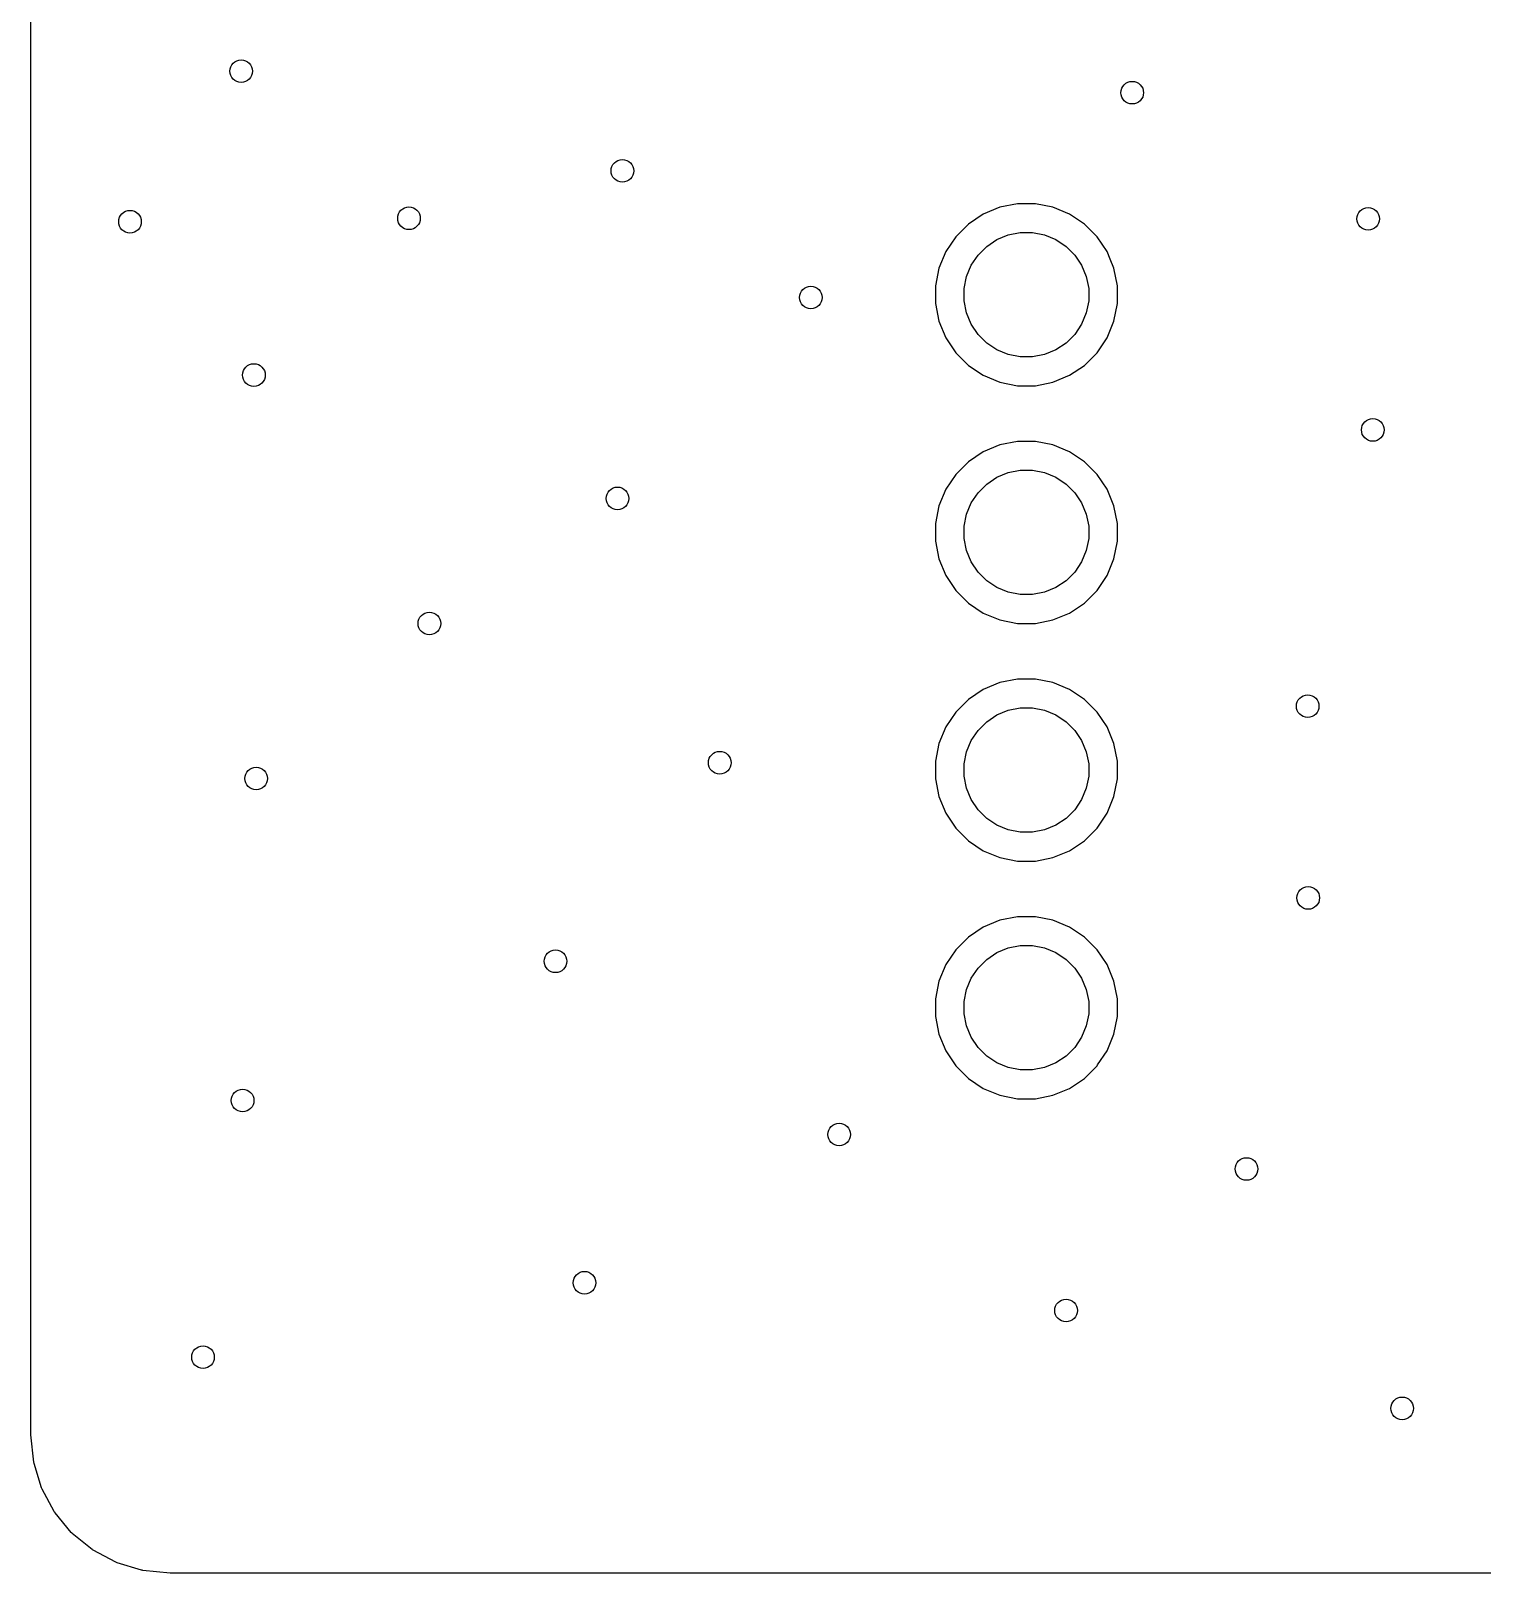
# Model space of a CAD drawing. Extents: x 103 to 213, y -152 to -90.
# Drawn here: x 103.06 to 128.7, y -152.44 to -125.19 of the extents above; entities that cross this region are included whole.
import ezdxf

# ---------------------------------------------------------------- set-up
doc = ezdxf.new("R2010")
doc.units = 0
doc.layers.add('BLACK', color=7, linetype='CONTINUOUS')

msp = doc.modelspace()

# ---------------------------------------------------------------- linework, layer by layer
at = {"layer": 'BLACK', "linetype": 'CONTINUOUS'}
for p, q in [((103.058, -149.984), (103.058, -92.8335)), ((120.181, -128.304), (119.888, -128.425)), ((120.492, -128.242), (120.181, -128.304)), ((120.808, -128.242), (120.492, -128.242)), ((121.119, -128.304), (120.808, -128.242)), ((121.412, -128.425), (121.119, -128.304)), ((119.625, -128.601), (119.401, -128.825)), ((119.888, -128.425), (119.625, -128.601)), ((121.675, -128.601), (121.412, -128.425)), ((121.899, -128.825), (121.675, -128.601)), ((119.401, -128.825), (119.225, -129.088)), ((119.949, -128.996), (120.129, -128.875)), ((120.129, -128.875), (120.329, -128.792)), ((120.329, -128.792), (120.542, -128.75)), ((120.542, -128.75), (120.758, -128.75)), ((120.758, -128.75), (120.971, -128.792)), ((120.971, -128.792), (121.171, -128.875)), ((121.171, -128.875), (121.351, -128.996)), ((122.075, -129.088), (121.899, -128.825)), ((119.225, -129.088), (119.104, -129.381)), ((119.675, -129.329), (119.796, -129.149)), ((119.796, -129.149), (119.949, -128.996)), ((121.351, -128.996), (121.504, -129.149)), ((121.504, -129.149), (121.625, -129.329)), ((122.131, -129.223), (122.075, -129.088)), ((119.104, -129.381), (119.042, -129.692)), ((119.592, -129.529), (119.675, -129.329)), ((121.625, -129.329), (121.708, -129.529)), ((122.196, -129.381), (122.131, -129.223)), ((122.258, -129.692), (122.196, -129.381)), ((119.042, -129.692), (119.042, -130.008)), ((119.55, -129.742), (119.592, -129.529)), ((121.708, -129.529), (121.75, -129.742)), ((122.258, -130.008), (122.258, -129.692)), ((119.55, -129.958), (119.55, -129.742)), ((119.592, -130.171), (119.55, -129.958)), ((121.75, -129.958), (121.708, -130.171)), ((121.75, -129.742), (121.75, -129.958)), ((119.042, -130.008), (119.104, -130.319)), ((119.675, -130.371), (119.592, -130.171)), ((121.708, -130.171), (121.625, -130.371)), ((122.196, -130.319), (122.258, -130.008)), ((119.104, -130.319), (119.225, -130.612)), ((119.796, -130.551), (119.675, -130.371)), ((121.625, -130.371), (121.504, -130.551)), ((122.075, -130.612), (122.196, -130.319)), ((119.225, -130.612), (119.401, -130.875)), ((119.949, -130.704), (119.796, -130.551)), ((120.129, -130.825), (119.949, -130.704)), ((121.351, -130.704), (121.171, -130.825)), ((121.504, -130.551), (121.351, -130.704)), ((121.899, -130.875), (122.075, -130.612)), ((119.401, -130.875), (119.625, -131.099)), ((120.329, -130.908), (120.129, -130.825)), ((120.542, -130.95), (120.329, -130.908)), ((120.758, -130.95), (120.542, -130.95)), ((120.971, -130.908), (120.758, -130.95)), ((121.171, -130.825), (120.971, -130.908)), ((121.675, -131.099), (121.899, -130.875)), ((119.625, -131.099), (119.888, -131.275)), ((119.888, -131.275), (120.181, -131.396)), ((121.119, -131.396), (121.412, -131.275)), ((121.412, -131.275), (121.675, -131.099)), ((120.181, -131.396), (120.492, -131.458)), ((120.492, -131.458), (120.808, -131.458)), ((120.808, -131.458), (121.119, -131.396)), ((120.492, -132.442), (120.181, -132.504)), ((120.808, -132.442), (120.492, -132.442)), ((121.119, -132.504), (120.808, -132.442)), ((119.888, -132.625), (119.625, -132.801)), ((120.181, -132.504), (119.888, -132.625)), ((121.412, -132.625), (121.119, -132.504)), ((121.675, -132.801), (121.412, -132.625)), ((119.625, -132.801), (119.401, -133.025)), ((120.129, -133.075), (120.329, -132.992)), ((120.329, -132.992), (120.542, -132.95)), ((120.542, -132.95), (120.758, -132.95)), ((120.758, -132.95), (120.971, -132.992)), ((120.971, -132.992), (121.171, -133.075)), ((121.899, -133.025), (121.675, -132.801)), ((119.401, -133.025), (119.225, -133.288)), ((119.796, -133.349), (119.949, -133.196)), ((119.949, -133.196), (120.129, -133.075)), ((121.171, -133.075), (121.351, -133.196)), ((121.351, -133.196), (121.504, -133.349)), ((122.075, -133.288), (121.899, -133.025)), ((119.225, -133.288), (119.104, -133.581)), ((119.592, -133.729), (119.675, -133.529)), ((119.675, -133.529), (119.796, -133.349)), ((121.504, -133.349), (121.625, -133.529)), ((121.625, -133.529), (121.708, -133.729)), ((122.196, -133.581), (122.075, -133.288)), ((119.104, -133.581), (119.042, -133.892)), ((119.55, -133.942), (119.592, -133.729)), ((121.708, -133.729), (121.75, -133.942)), ((122.258, -133.892), (122.196, -133.581)), ((119.042, -133.892), (119.042, -134.208)), ((119.55, -134.158), (119.55, -133.942)), ((121.75, -133.942), (121.75, -134.158)), ((122.258, -134.208), (122.258, -133.892)), ((119.042, -134.208), (119.104, -134.519)), ((119.592, -134.371), (119.55, -134.158)), ((121.75, -134.158), (121.708, -134.371)), ((122.196, -134.519), (122.258, -134.208)), ((119.104, -134.519), (119.225, -134.812)), ((119.675, -134.571), (119.592, -134.371)), ((119.796, -134.751), (119.675, -134.571)), ((121.625, -134.571), (121.504, -134.751)), ((121.708, -134.371), (121.625, -134.571)), ((122.075, -134.812), (122.196, -134.519)), ((119.225, -134.812), (119.401, -135.075)), ((119.949, -134.904), (119.796, -134.751)), ((120.129, -135.025), (119.949, -134.904)), ((121.351, -134.904), (121.171, -135.025)), ((121.504, -134.751), (121.351, -134.904)), ((121.899, -135.075), (122.075, -134.812)), ((119.401, -135.075), (119.625, -135.299)), ((120.329, -135.108), (120.129, -135.025)), ((120.542, -135.15), (120.329, -135.108)), ((120.758, -135.15), (120.542, -135.15)), ((120.971, -135.108), (120.758, -135.15)), ((121.171, -135.025), (120.971, -135.108)), ((121.675, -135.299), (121.899, -135.075)), ((119.625, -135.299), (119.888, -135.475)), ((121.412, -135.475), (121.675, -135.299)), ((119.888, -135.475), (120.181, -135.596)), ((120.181, -135.596), (120.492, -135.658)), ((120.492, -135.658), (120.808, -135.658)), ((120.808, -135.658), (121.119, -135.596)), ((121.119, -135.596), (121.412, -135.475)), ((120.181, -136.704), (119.888, -136.825)), ((120.492, -136.642), (120.181, -136.704)), ((120.808, -136.642), (120.492, -136.642)), ((121.119, -136.704), (120.808, -136.642)), ((121.412, -136.825), (121.119, -136.704)), ((119.625, -137.001), (119.401, -137.225)), ((119.888, -136.825), (119.625, -137.001)), ((121.675, -137.001), (121.412, -136.825)), ((121.899, -137.225), (121.675, -137.001)), ((119.401, -137.225), (119.225, -137.488)), ((119.949, -137.396), (120.129, -137.275)), ((120.129, -137.275), (120.329, -137.192)), ((120.329, -137.192), (120.542, -137.15)), ((120.542, -137.15), (120.758, -137.15)), ((120.758, -137.15), (120.971, -137.192)), ((120.971, -137.192), (121.171, -137.275)), ((121.171, -137.275), (121.351, -137.396)), ((122.075, -137.488), (121.899, -137.225)), ((119.225, -137.488), (119.104, -137.781)), ((119.675, -137.729), (119.796, -137.549)), ((119.796, -137.549), (119.949, -137.396)), ((121.351, -137.396), (121.504, -137.549)), ((121.504, -137.549), (121.625, -137.729)), ((122.196, -137.781), (122.075, -137.488)), ((119.104, -137.781), (119.042, -138.092)), ((119.592, -137.929), (119.675, -137.729)), ((121.625, -137.729), (121.708, -137.929)), ((122.258, -138.092), (122.196, -137.781)), ((119.042, -138.092), (119.042, -138.408)), ((119.55, -138.142), (119.592, -137.929)), ((119.55, -138.358), (119.55, -138.142)), ((121.708, -137.929), (121.75, -138.142)), ((121.75, -138.142), (121.75, -138.358)), ((122.258, -138.408), (122.258, -138.092)), ((119.042, -138.408), (119.104, -138.719)), ((119.592, -138.571), (119.55, -138.358)), ((121.75, -138.358), (121.708, -138.571)), ((122.196, -138.719), (122.258, -138.408)), ((119.104, -138.719), (119.225, -139.012)), ((119.675, -138.771), (119.592, -138.571)), ((121.708, -138.571), (121.625, -138.771)), ((122.075, -139.012), (122.196, -138.719)), ((119.796, -138.951), (119.675, -138.771)), ((119.949, -139.104), (119.796, -138.951)), ((121.504, -138.951), (121.351, -139.104)), ((121.625, -138.771), (121.504, -138.951)), ((119.225, -139.012), (119.401, -139.275)), ((120.129, -139.225), (119.949, -139.104)), ((120.329, -139.308), (120.129, -139.225)), ((121.171, -139.225), (120.971, -139.308)), ((121.351, -139.104), (121.171, -139.225)), ((121.899, -139.275), (122.075, -139.012)), ((119.401, -139.275), (119.625, -139.499)), ((119.625, -139.499), (119.888, -139.675)), ((120.542, -139.35), (120.329, -139.308)), ((120.758, -139.35), (120.542, -139.35)), ((120.971, -139.308), (120.758, -139.35)), ((121.412, -139.675), (121.675, -139.499)), ((121.675, -139.499), (121.899, -139.275)), ((119.888, -139.675), (120.181, -139.796)), ((120.181, -139.796), (120.492, -139.858)), ((120.808, -139.858), (121.119, -139.796)), ((121.119, -139.796), (121.412, -139.675)), ((120.492, -139.858), (120.808, -139.858)), ((120.181, -140.904), (119.888, -141.025)), ((120.492, -140.842), (120.181, -140.904)), ((120.808, -140.842), (120.492, -140.842)), ((121.119, -140.904), (120.808, -140.842)), ((121.412, -141.025), (121.119, -140.904)), ((119.888, -141.025), (119.625, -141.201)), ((121.675, -141.201), (121.412, -141.025)), ((119.401, -141.425), (119.225, -141.688)), ((119.625, -141.201), (119.401, -141.425)), ((120.129, -141.475), (120.329, -141.392)), ((120.329, -141.392), (120.542, -141.35)), ((120.542, -141.35), (120.758, -141.35)), ((120.758, -141.35), (120.971, -141.392)), ((120.971, -141.392), (121.171, -141.475)), ((121.899, -141.425), (121.675, -141.201)), ((122.075, -141.688), (121.899, -141.425)), ((119.225, -141.688), (119.104, -141.981)), ((119.796, -141.749), (119.949, -141.596)), ((119.949, -141.596), (120.129, -141.475)), ((121.171, -141.475), (121.351, -141.596)), ((121.351, -141.596), (121.504, -141.749)), ((122.196, -141.981), (122.075, -141.688)), ((119.104, -141.981), (119.042, -142.292)), ((119.592, -142.129), (119.675, -141.929)), ((119.675, -141.929), (119.796, -141.749)), ((121.504, -141.749), (121.625, -141.929)), ((121.625, -141.929), (121.708, -142.129)), ((122.258, -142.292), (122.196, -141.981)), ((119.55, -142.342), (119.592, -142.129)), ((121.708, -142.129), (121.75, -142.342)), ((119.042, -142.292), (119.042, -142.608)), ((119.55, -142.558), (119.55, -142.342)), ((121.75, -142.342), (121.75, -142.558)), ((122.258, -142.608), (122.258, -142.292)), ((119.042, -142.608), (119.104, -142.919)), ((119.592, -142.771), (119.55, -142.558)), ((119.675, -142.971), (119.592, -142.771)), ((121.708, -142.771), (121.625, -142.971)), ((121.75, -142.558), (121.708, -142.771)), ((122.196, -142.919), (122.258, -142.608)), ((119.104, -142.919), (119.225, -143.212)), ((119.796, -143.151), (119.675, -142.971)), ((121.625, -142.971), (121.504, -143.151)), ((122.075, -143.212), (122.196, -142.919)), ((119.225, -143.212), (119.401, -143.475)), ((119.949, -143.304), (119.796, -143.151)), ((120.129, -143.425), (119.949, -143.304)), ((121.351, -143.304), (121.171, -143.425)), ((121.504, -143.151), (121.351, -143.304)), ((121.908, -143.461), (122.075, -143.212)), ((119.401, -143.475), (119.625, -143.699)), ((120.329, -143.508), (120.129, -143.425)), ((120.542, -143.55), (120.329, -143.508)), ((120.758, -143.55), (120.542, -143.55)), ((120.971, -143.508), (120.758, -143.55)), ((121.171, -143.425), (120.971, -143.508)), ((121.675, -143.699), (121.899, -143.475)), ((121.899, -143.475), (121.908, -143.461)), ((121.908, -143.461), (121.908, -143.461)), ((119.625, -143.699), (119.888, -143.875)), ((119.888, -143.875), (120.181, -143.996)), ((121.119, -143.996), (121.412, -143.875)), ((121.412, -143.875), (121.675, -143.699)), ((120.181, -143.996), (120.492, -144.058)), ((120.492, -144.058), (120.808, -144.058)), ((120.808, -144.058), (121.119, -143.996)), ((103.059, -149.99), (103.058, -149.984)), ((103.059, -149.996), (103.059, -149.99)), ((103.059, -149.998), (103.059, -149.996)), ((103.109, -150.478), (103.059, -149.998)), ((103.111, -150.489), (103.109, -150.478)), ((103.114, -150.501), (103.111, -150.489)), ((103.114, -150.502), (103.114, -150.501)), ((103.248, -150.933), (103.114, -150.502)), ((103.252, -150.944), (103.248, -150.933)), ((103.256, -150.955), (103.252, -150.944)), ((103.257, -150.956), (103.256, -150.955)), ((103.472, -151.353), (103.257, -150.956)), ((103.478, -151.363), (103.472, -151.353)), ((103.485, -151.372), (103.478, -151.363)), ((103.486, -151.374), (103.485, -151.372)), ((103.773, -151.721), (103.486, -151.374)), ((103.781, -151.729), (103.773, -151.721)), ((103.789, -151.738), (103.781, -151.729)), ((103.791, -151.739), (103.789, -151.738)), ((104.14, -152.024), (103.791, -151.739)), ((104.15, -152.03), (104.14, -152.024)), ((104.16, -152.037), (104.15, -152.03)), ((104.161, -152.038), (104.16, -152.037)), ((104.559, -152.249), (104.161, -152.038)), ((104.57, -152.254), (104.559, -152.249)), ((104.581, -152.258), (104.57, -152.254)), ((104.582, -152.259), (104.581, -152.258)), ((105.014, -152.389), (104.582, -152.259)), ((105.026, -152.392), (105.014, -152.389)), ((105.037, -152.394), (105.026, -152.392)), ((105.039, -152.394), (105.037, -152.394)), ((105.521, -152.441), (105.039, -152.394)), ((105.526, -152.441), (105.521, -152.441)), ((105.532, -152.442), (105.526, -152.441)), ((105.534, -152.442), (105.532, -152.442)), ((210.484, -152.442), (105.534, -152.442))]:
    msp.add_line(p, q, dxfattribs=at)
at = {"layer": 'BLACK'}
for centre in [(106.775, -125.9), (122.52, -126.28), (113.51, -127.66), (104.81, -128.56), (109.74, -128.5), (126.69, -128.51), (116.84, -129.9), (107, -131.27), (126.77, -132.24), (113.425, -133.45), (110.1, -135.66), (125.62, -137.12), (115.23, -138.12), (107.04, -138.4), (125.63, -140.51), (112.33, -141.63), (106.8, -144.09), (117.34, -144.69), (124.54, -145.3), (112.84, -147.31), (121.35, -147.8), (106.1, -148.625), (127.29, -149.53)]:
    msp.add_circle(centre, 0.2, dxfattribs=at)

doc.saveas('drawing.dxf')
